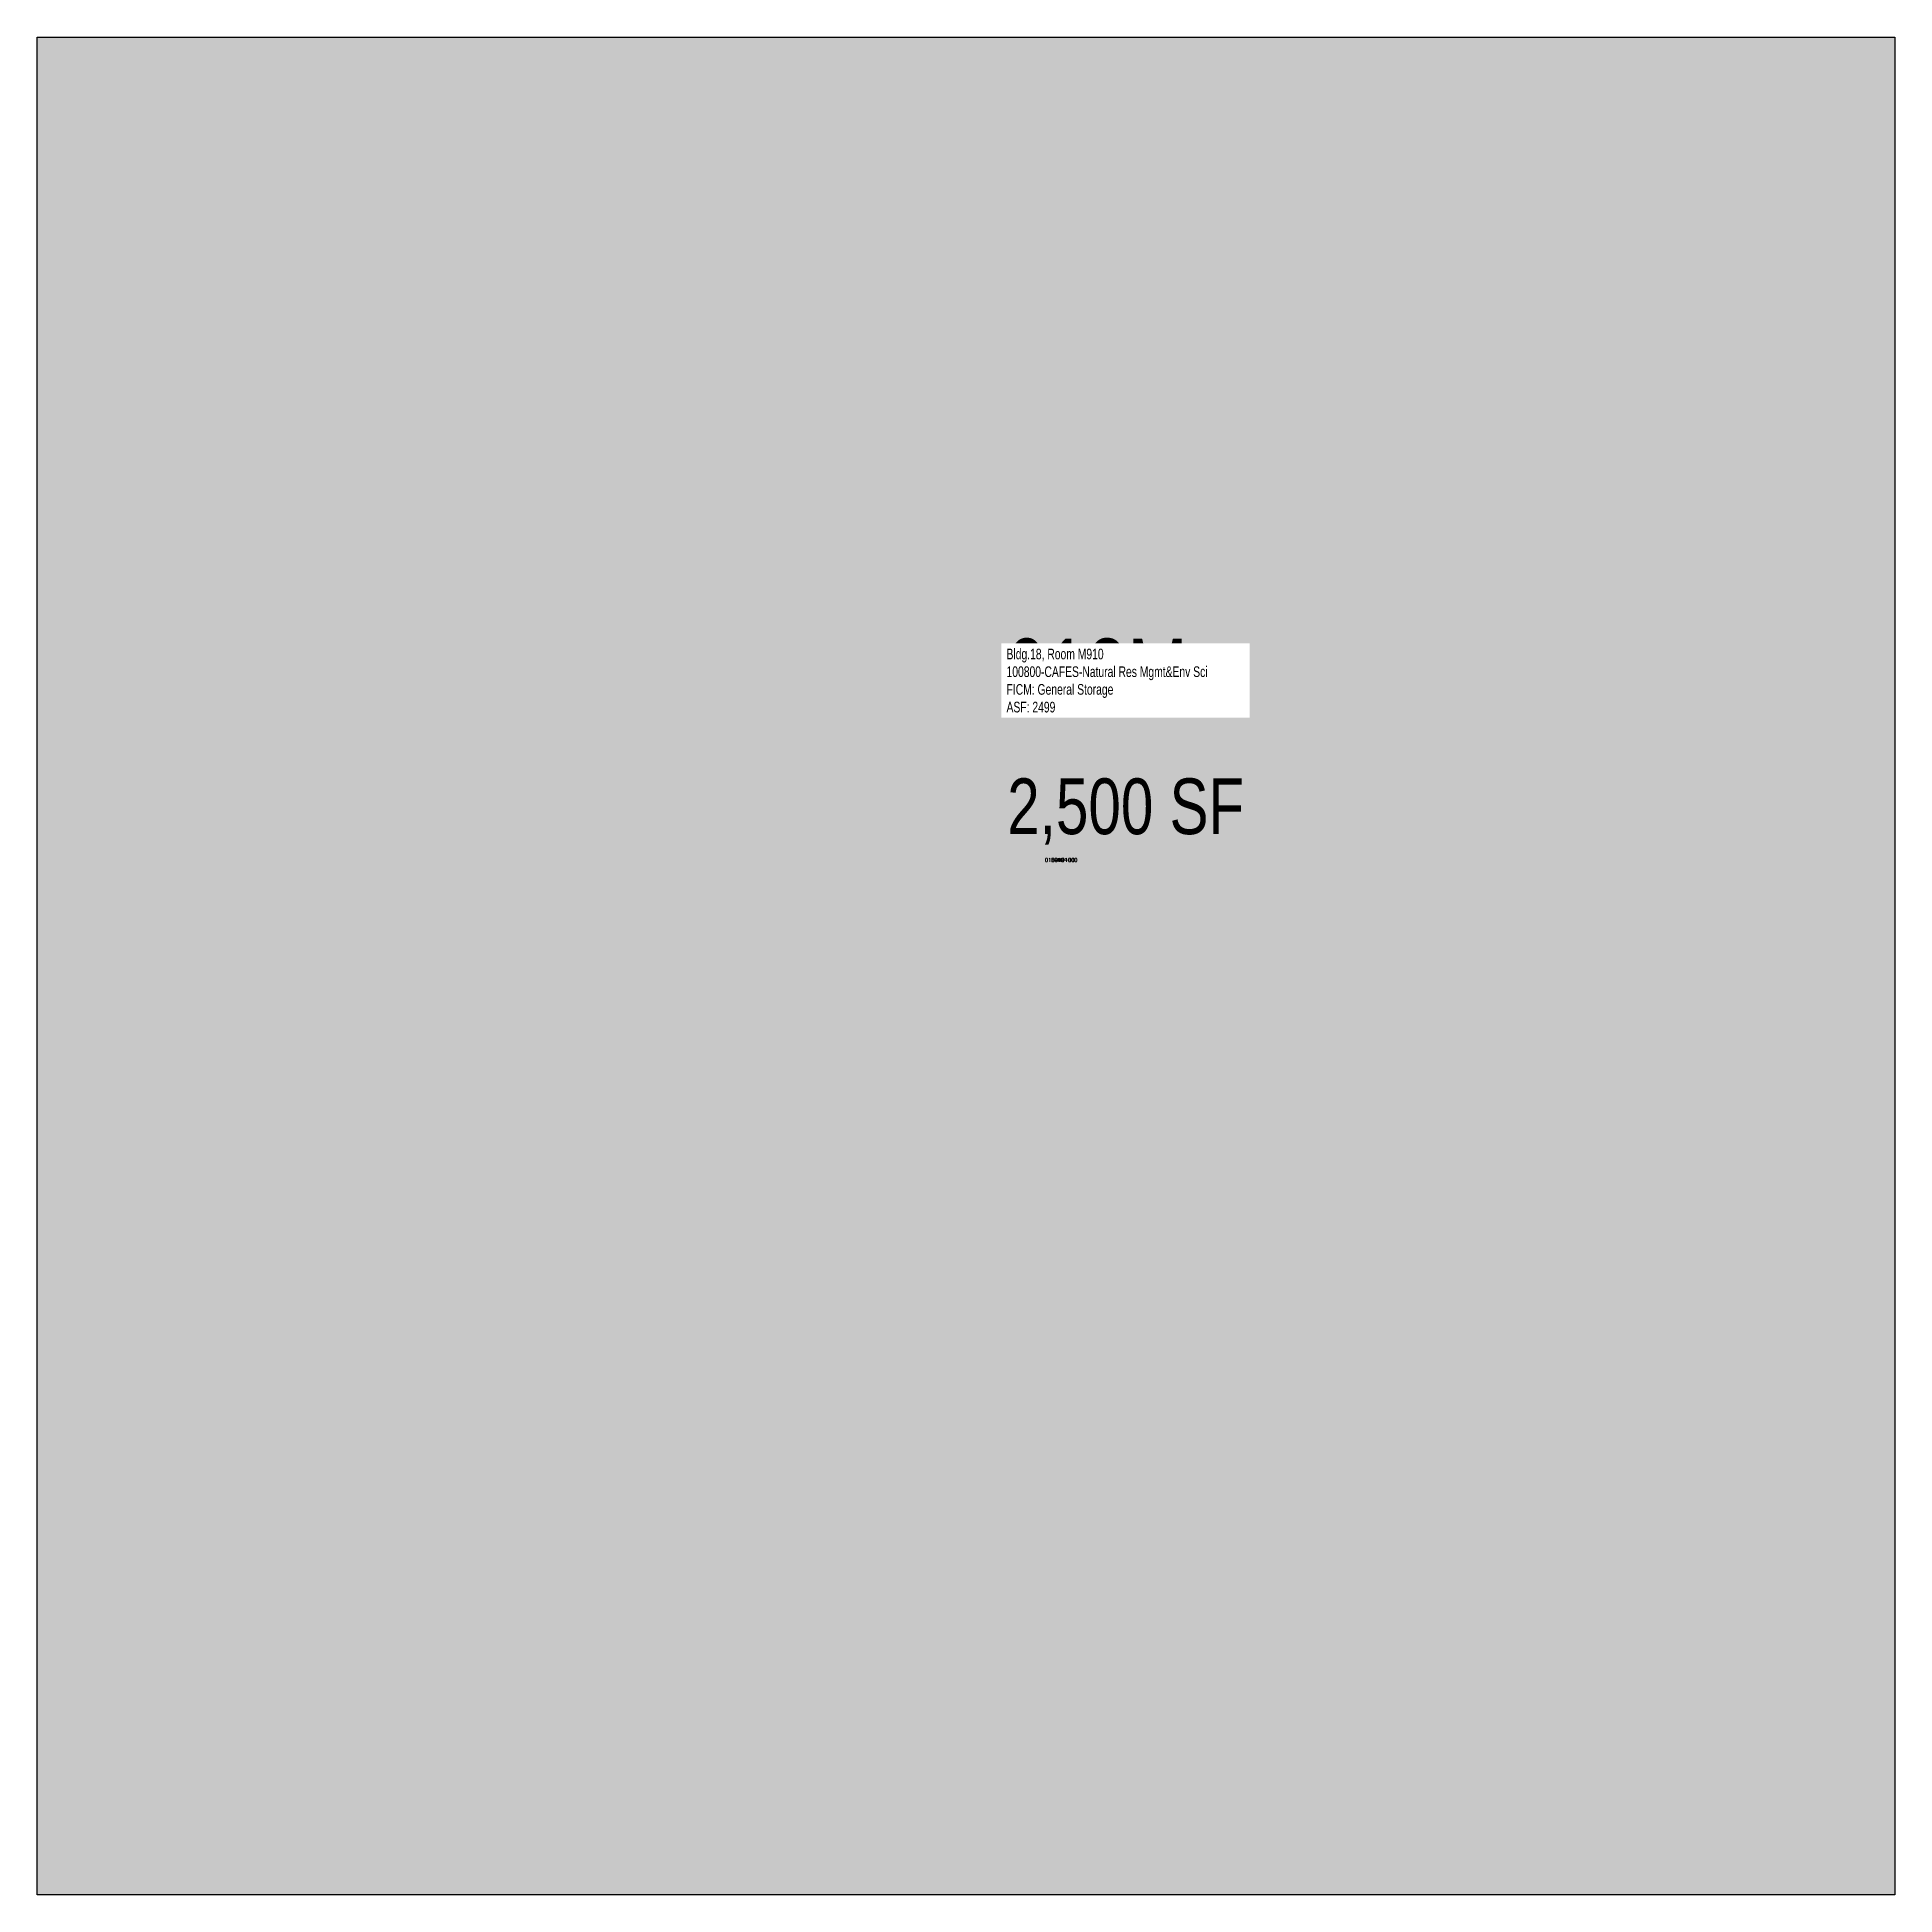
# Model space of a CAD drawing. Header units: inches. Extents: x 0 to 600, y 0 to 600.
import ezdxf
from ezdxf.enums import TextEntityAlignment as Align

# ---------------------------------------------------------------- set-up
doc = ezdxf.new("R2010")
doc.units = ezdxf.units.IN
doc.header["$MEASUREMENT"] = 0
for name, color, linetype in [('A-IDEN-RNUM', 7, 'Continuous'), ('A-IDEN-SNUM', 4, 'Continuous'), ('A-IDEN-VNUM', 4, 'Continuous'), ('A-WALL', 5, 'Continuous'), ('AREA-TEXT', 3, 'Continuous'), ('Rooms-Category-Color', 7, 'Continuous'), ('Rooms-College-Color', 7, 'Continuous'), ('Rooms-Department-Color', 7, 'Continuous'), ('Rooms-Division-Color', 7, 'Continuous'), ('Rooms-Information', 7, 'Continuous')]:
    doc.layers.add(name, color=color, linetype=linetype)
doc.styles.add('AREA', font='arial.ttf', dxfattribs={"width": 0.75, "height": 30})
doc.styles.add('ID', font='ARIALN.TTF', dxfattribs={"width": 0.85, "height": 0.25})
doc.styles.add('ROOMSNUMBER', font='TXT.SHX', dxfattribs={"height": 1})

msp = doc.modelspace()

# ---------------------------------------------------------------- hatches: boundary and pattern name
at = {"layer": 'Rooms-Category-Color', "true_color": 0xe3c5e1}
msp.add_hatch(color=254, dxfattribs=at).paths.add_polyline_path([(600, 600), (600, 0), (0, 0), (0, 600)])
at = {"layer": 'Rooms-College-Color', "true_color": 0xe3c5e1}
msp.add_hatch(color=254, dxfattribs=at).paths.add_polyline_path([(600, 600), (600, 0), (0, 0), (0, 600)])
at = {"layer": 'Rooms-Department-Color', "true_color": 0xe3c5e1}
msp.add_hatch(color=254, dxfattribs=at).paths.add_polyline_path([(600, 600), (600, 0), (0, 0), (0, 600)])
at = {"layer": 'Rooms-Division-Color', "true_color": 0xe3c5e1}
msp.add_hatch(color=254, dxfattribs=at).paths.add_polyline_path([(600, 600), (600, 0), (0, 0), (0, 600)])

# ---------------------------------------------------------------- linework, layer by layer
at = {"layer": 'A-WALL'}
msp.add_lwpolyline([(0, 600), (600, 600), (600, 0), (0, 0), (0, 600)], dxfattribs=at)

# ---------------------------------------------------------------- texts
at = {"layer": 'A-IDEN-RNUM', "style": 'ROOMSNUMBER'}
msp.add_text('0910-00', height=1.2, dxfattribs=at).set_placement((331.33, 334.24), align=Align.MIDDLE)
at = {"layer": 'A-IDEN-SNUM', "style": 'ROOMSNUMBER'}
msp.add_text('0180M91000', height=1.2, dxfattribs=at).set_placement((330.74, 334.24), align=Align.MIDDLE)
at = {"layer": 'A-IDEN-VNUM', "style": 'ID', "width": 0.85}
msp.add_text('018M', height=24, dxfattribs=at).set_placement((342.32, 393.71), align=Align.MIDDLE)
at = {"layer": 'AREA-TEXT', "style": 'AREA', "width": 0.75}
msp.add_text('2,500 SF', height=18, dxfattribs=at).set_placement((351.58, 351.58), align=Align.MIDDLE_CENTER)

# ---------------------------------------------------------------- next in the draw order: texts
at = {"layer": 'Rooms-Information', "insert": (313.09, 381.86), "char_height": 3.4286, "width": 76.8, "attachment_point": 7, "style": 'ID', "bg_fill": 3, "box_fill_scale": 1.5, "bg_fill_color": 256, "bg_fill_true_color": 13158600, "bg_fill_transparency": 0}
msp.add_mtext('Bldg.18, Room M910^M^J100800-CAFES-Natural Res Mgmt&Env Sci^M^JFICM: General Storage^M^JASF: 2499', dxfattribs=at)

doc.saveas('drawing.dxf')
